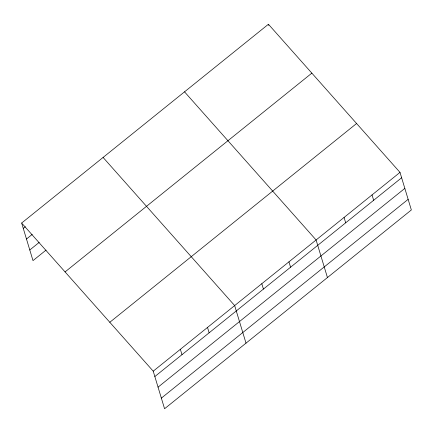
<?xml version="1.0" encoding="UTF-8"?>
<svg xmlns="http://www.w3.org/2000/svg" width="433" height="433" viewBox="0 0 433 433"><rect width="100%" height="100%" fill="white"/><g stroke="black" fill="none" stroke-linecap="round" stroke-linejoin="round"><path stroke-width="0.65" d="M21.65 223.033L268.433 24.253L400.005 172.388L411.35 209.967L164.567 408.747L153.222 371.168L21.65 223.033L32.995 260.612L46.05 250.101M23.274 228.407L25.358 226.724M26.478 239.032L32.221 234.41M29.785 249.987L39.181 242.415M65.069 271.919L311.852 73.134M109.803 322.287L356.586 123.502M153.222 371.168L400.005 172.388M154.841 376.542L401.624 177.757M158.05 387.167L404.833 188.387M161.357 398.122L408.14 199.337M184.528 91.839L316.095 239.974L327.445 277.553M103.086 157.433L234.659 305.574L246.004 343.153M372.034 194.915L373.657 200.284M344.067 217.442L345.686 222.816M268.433 24.253L268.796 25.444M288.952 261.841L290.575 267.21M261.808 283.707L263.426 289.076M207.515 327.435L209.134 332.809M180.366 349.301L181.99 354.676"/></g></svg>
